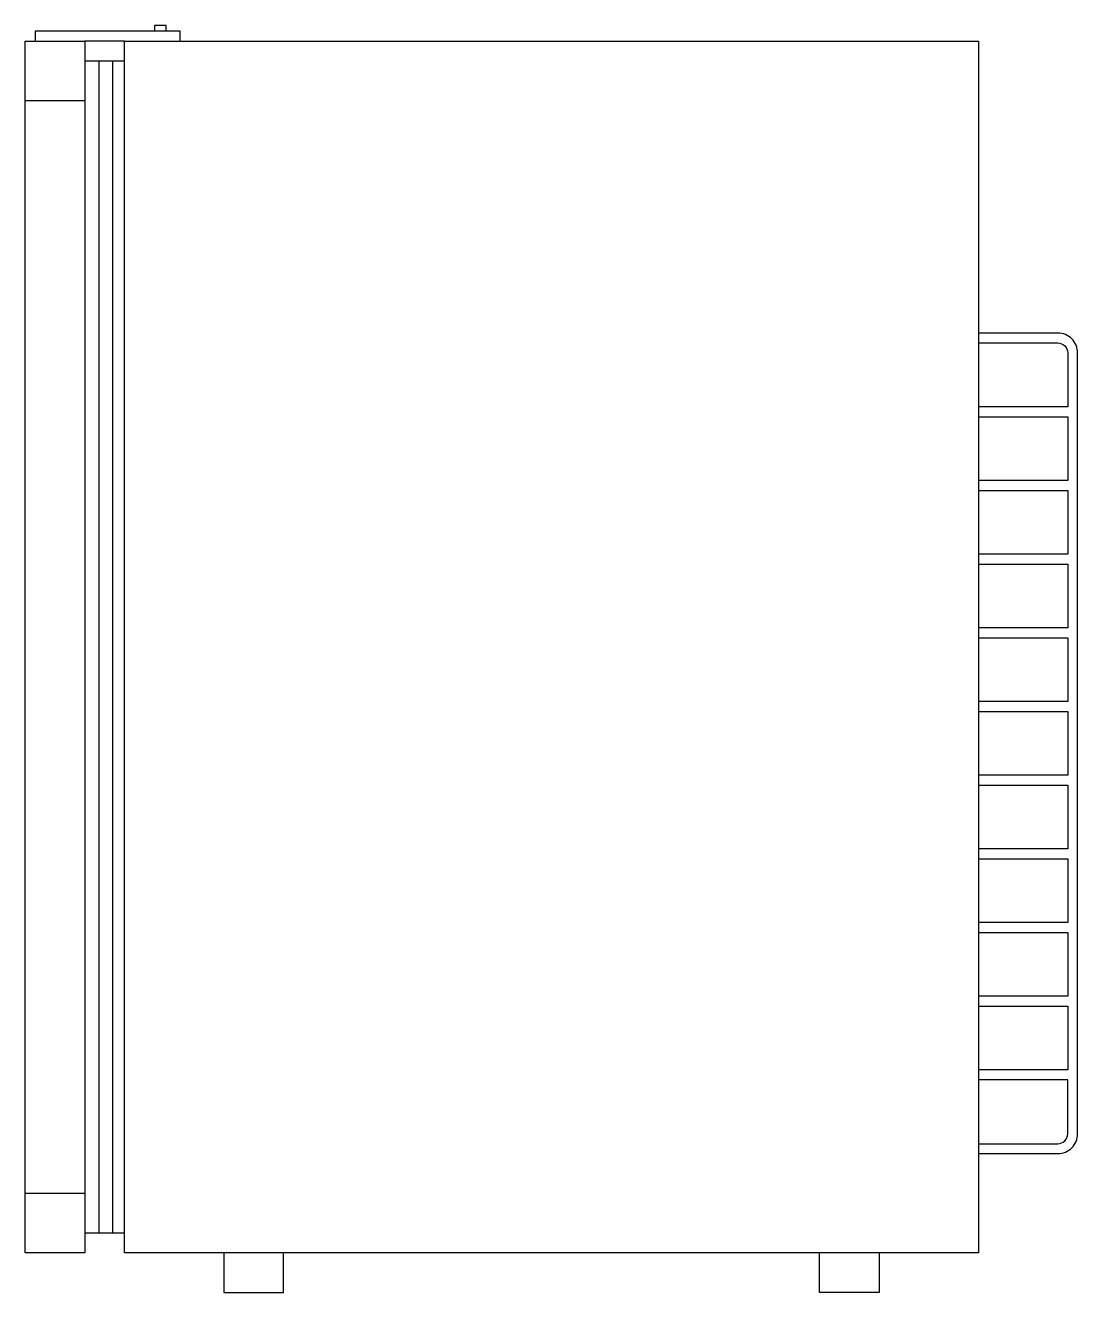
# Model space of a CAD drawing. Header units: millimetres. Extents: x -2993.421 to -2992.891, y 2879.29 to 2879.928.
import ezdxf

# ---------------------------------------------------------------- set-up
doc = ezdxf.new("R2010")
doc.units = ezdxf.units.MM
doc.header["$LTSCALE"] = 10
doc.layers.add('cozinha_geladeiras', color=2, linetype='Continuous')

msp = doc.modelspace()

# ---------------------------------------------------------------- linework, layer by layer
at = {"layer": 'cozinha_geladeiras'}
for p, q in [((-2993.37062, 2879.92024), (-2993.39062, 2879.92024)), ((-2993.37062, 2879.91024), (-2993.39062, 2879.91024)), ((-2993.39062, 2879.89024), (-2993.42062, 2879.89024)), ((-2993.39062, 2879.34024), (-2993.42062, 2879.34024)), ((-2993.37062, 2879.32024), (-2993.39062, 2879.32024))]:
    msp.add_line(p, q, dxfattribs=at)
at = {"layer": 'cozinha_geladeiras', "color": 1}
for p, q in [((-2993.38364, 2879.91024), (-2993.38364, 2879.32024)), ((-2993.37667, 2879.91024), (-2993.37667, 2879.32024))]:
    msp.add_line(p, q, dxfattribs=at)
for points in [[(-2993.34962, 2879.92524), (-2993.34962, 2879.92824), (-2993.35562, 2879.92824), (-2993.35562, 2879.92524)], [(-2993.34262, 2879.92024), (-2993.34262, 2879.92524), (-2993.41562, 2879.92524), (-2993.41562, 2879.92024)], [(-2992.94062, 2879.73124), (-2992.89562, 2879.73124), (-2992.89562, 2879.69914), (-2992.94062, 2879.69914)], [(-2992.94062, 2879.69414), (-2992.89562, 2879.69414), (-2992.89562, 2879.66204), (-2992.94062, 2879.66204)], [(-2992.94062, 2879.65704), (-2992.89562, 2879.65704), (-2992.89562, 2879.62494), (-2992.94062, 2879.62494)], [(-2992.94062, 2879.61994), (-2992.89562, 2879.61994), (-2992.89562, 2879.58784), (-2992.94062, 2879.58784)], [(-2992.94062, 2879.58284), (-2992.89562, 2879.58284), (-2992.89562, 2879.55074), (-2992.94062, 2879.55074)], [(-2992.94062, 2879.54574), (-2992.89562, 2879.54574), (-2992.89562, 2879.51364), (-2992.94062, 2879.51364)], [(-2992.94062, 2879.50864), (-2992.89562, 2879.50864), (-2992.89562, 2879.47654), (-2992.94062, 2879.47654)], [(-2992.94062, 2879.47154), (-2992.89562, 2879.47154), (-2992.89562, 2879.43944), (-2992.94062, 2879.43944)], [(-2992.94062, 2879.43444), (-2992.89562, 2879.43444), (-2992.89562, 2879.40234), (-2992.94062, 2879.40234)]]:
    msp.add_lwpolyline(points, dxfattribs=at)
at = {"layer": 'cozinha_geladeiras'}
for points in [[(-2993.39062, 2879.92024), (-2993.39062, 2879.31024), (-2993.42062, 2879.31024), (-2993.42062, 2879.92024)], [(-2993.37062, 2879.31024), (-2993.37062, 2879.92024), (-2992.94062, 2879.92024), (-2992.94062, 2879.31024)]]:
    msp.add_lwpolyline(points, close=True, dxfattribs=at)
at = {"layer": 'cozinha_geladeiras', "color": 1}
for points in [[(-2992.94062, 2879.36024), (-2992.90062, 2879.36024, 0.414214), (-2992.89062, 2879.37024), (-2992.89062, 2879.76334, 0.414214), (-2992.90062, 2879.77334), (-2992.94062, 2879.77334)], [(-2992.94062, 2879.76834), (-2992.90062, 2879.76834, -0.414214), (-2992.89562, 2879.76334), (-2992.89562, 2879.73624), (-2992.94062, 2879.73624)], [(-2992.94062, 2879.36524), (-2992.90062, 2879.36524, 0.414214), (-2992.89562, 2879.37024), (-2992.89562, 2879.39734), (-2992.94062, 2879.39734)]]:
    msp.add_lwpolyline(points, format="xyb", dxfattribs=at)
at = {"layer": 'cozinha_geladeiras'}
for points in [[(-2993.32062, 2879.31024), (-2993.32062, 2879.29024), (-2993.29062, 2879.29024), (-2993.29062, 2879.31024)], [(-2992.99062, 2879.31024), (-2992.99062, 2879.29024), (-2993.02062, 2879.29024), (-2993.02062, 2879.31024)]]:
    msp.add_lwpolyline(points, dxfattribs=at)

doc.saveas('drawing.dxf')
